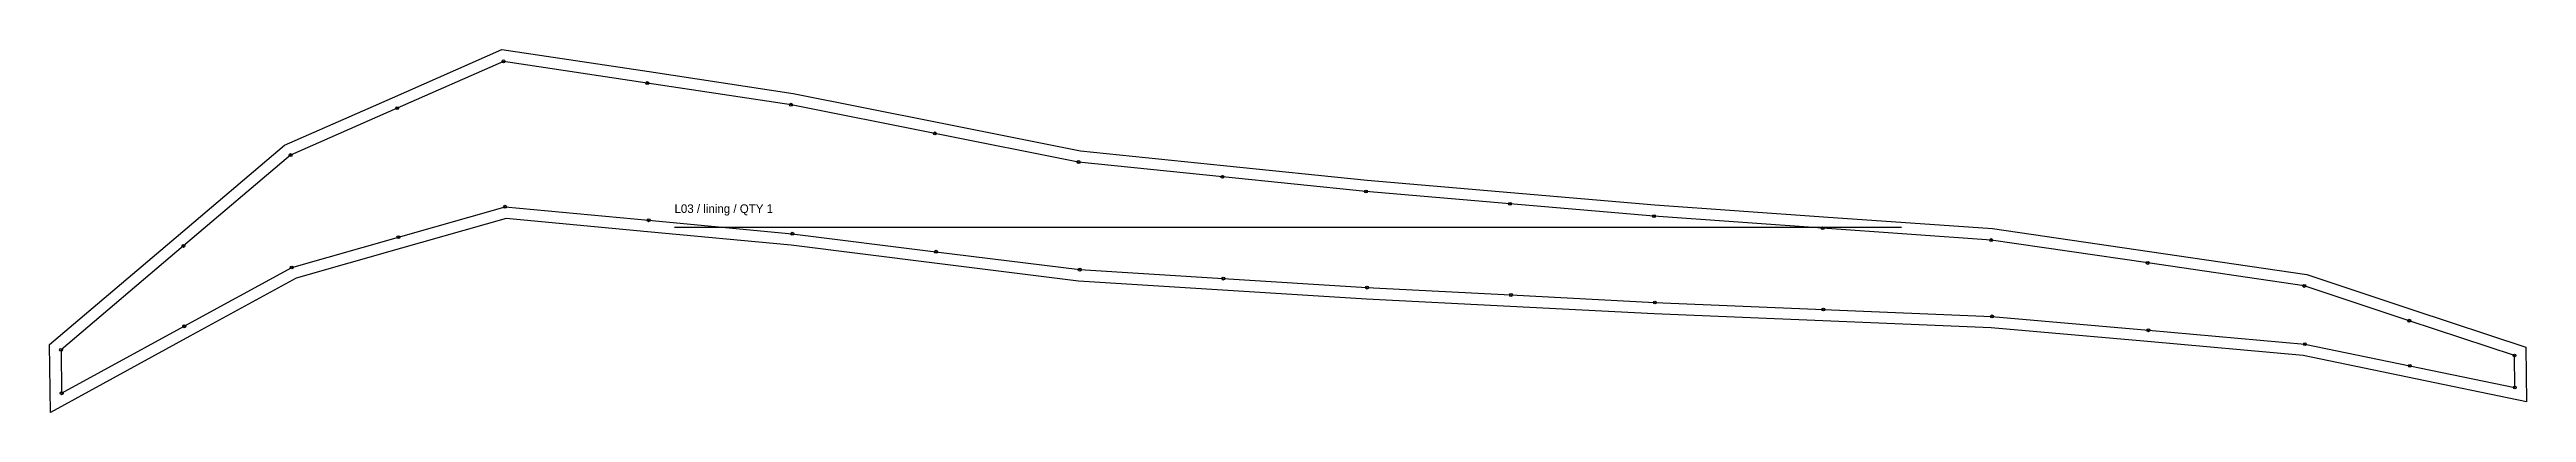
# Model space of a CAD drawing. Header units: millimetres. Extents: x -12 to 2577, y -20 to 360.
import ezdxf

# ---------------------------------------------------------------- set-up
doc = ezdxf.new("R2010")
doc.units = ezdxf.units.MM
for name, color, linetype in [('CUT', 7, 'Continuous'), ('GRAIN', 3, 'Continuous'), ('ID', 7, 'Continuous'), ('NOTCH', 1, 'Continuous'), ('SEW', 5, 'Continuous')]:
    doc.layers.add(name, color=color, linetype=linetype)

msp = doc.modelspace()

# ---------------------------------------------------------------- linework, layer by layer
at = {"layer": 'CUT'}
msp.add_lwpolyline([(-11.2, -20.1), (-12.1, 50.9), (120.2, 163.2), (233.5, 259.5), (346.3, 309.2), (460.8, 359.6), (614.5, 336.4), (765, 313.6), (915.6, 283.6), (1065.3, 253.7), (1214.9, 238.4), (1365, 222.9), (1515.3, 210), (1665.7, 197.2), (1841.9, 184.7), (2018.6, 172.2), (2182.7, 148.2), (2347.3, 124.1), (2458.1, 87.3), (2576.1, 48.1), (2576.7, -8.8), (2452.4, 17), (2343.4, 39.5), (2180.6, 54), (2017.3, 68.5), (1841.4, 75.7), (1665.1, 83.1), (1514.6, 90.8), (1364.2, 98.5), (1214, 107.9), (1063.5, 117.4), (913, 136.2), (762.9, 155), (613, 169), (465.1, 182.9), (355.8, 151.8), (245.7, 120.3), (134.6, 59.6)], close=True, dxfattribs=at)
at = {"layer": 'GRAIN'}
msp.add_line((641.1, 173.6), (1923.4, 173.6), dxfattribs=at)
at = {"layer": 'NOTCH'}
for centre in [(462.4, 347.2), (612.7, 324.5), (351.2, 298.2), (762.9, 301.8), (913.2, 271.8), (239.9, 249.2), (1063.5, 241.9), (1213.7, 226.4), (1363.8, 211), (464, 195.1), (614.1, 181), (1514.3, 198.1), (1664.8, 185.2), (127.9, 154.1), (352.5, 163.3), (764.2, 166.9), (1841.1, 172.7), (2017.3, 160.3), (241.1, 131.5), (914.4, 148.1), (1064.6, 129.3), (2180.9, 136.3), (1214.7, 119.9), (1364.8, 110.5), (1515.3, 102.8), (2344.5, 112.3), (1665.7, 95), (1841.9, 87.7), (2018.1, 80.4), (128.8, 70.1), (2181.6, 65.9), (2345.1, 51.4), (2454.3, 75.9), (0, 45.4), (2454.8, 28.7), (2564.2, 39.4), (0.6, 0), (2564.6, 6)]:
    msp.add_circle(centre, 1.5, dxfattribs=at)
at = {"layer": 'SEW'}
msp.add_lwpolyline([(0.6, 0), (128.8, 70.1), (241.1, 131.5), (352.5, 163.3), (464, 195.1), (614.1, 181), (764.2, 166.9), (914.4, 148.1), (1064.6, 129.3), (1214.7, 119.9), (1364.8, 110.5), (1515.3, 102.8), (1665.7, 95), (1841.9, 87.7), (2018.1, 80.4), (2181.6, 65.9), (2345.1, 51.4), (2454.8, 28.7), (2564.6, 6), (2564.2, 39.4), (2454.3, 75.9), (2344.5, 112.3), (2180.9, 136.3), (2017.3, 160.3), (1841.1, 172.7), (1664.8, 185.2), (1514.3, 198.1), (1363.8, 211), (1213.7, 226.4), (1063.5, 241.9), (913.2, 271.8), (762.9, 301.8), (612.7, 324.5), (462.4, 347.2), (351.2, 298.2), (239.9, 249.2), (127.9, 154.1), (0, 45.4)], close=True, dxfattribs=at)

# ---------------------------------------------------------------- texts
at = {"layer": 'ID'}
msp.add_text('L03 / lining / QTY 1', height=9, dxfattribs=at).set_placement((641.1, 188.6))

doc.saveas('drawing.dxf')
